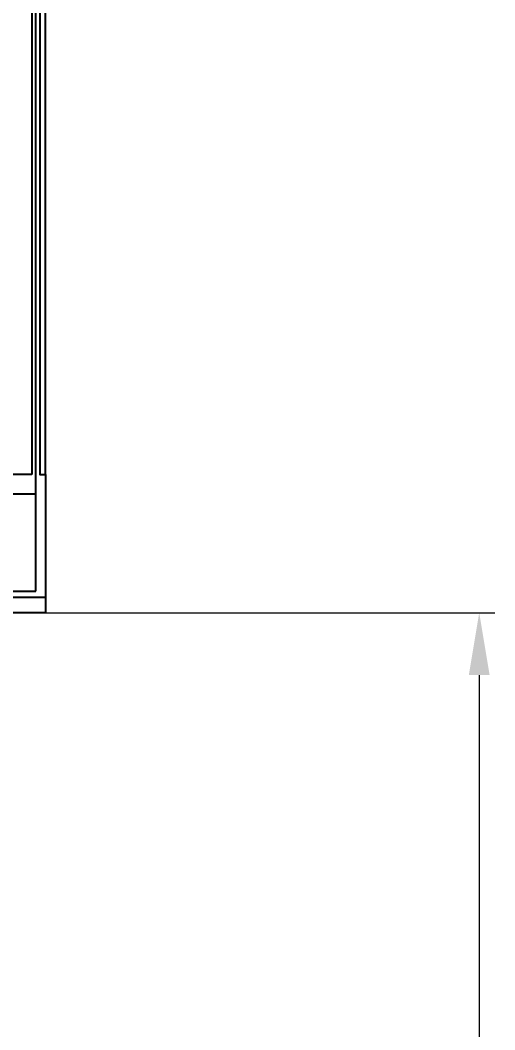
# Model space of a CAD drawing. Header units: millimetres. Extents: x -1946 to -1567, y 579 to 849.
# Drawn here: x -1820.27 to -1808.09, y 685.75 to 711.67 of the extents above; entities that cross this region are included whole.
import ezdxf

# ---------------------------------------------------------------- set-up
doc = ezdxf.new("R2010")
doc.units = ezdxf.units.MM
doc.header["$LTSCALE"] = 16.335
doc.header["$PDMODE"] = 3
doc.header["$PDSIZE"] = 0.3125
doc.layers.get('0').update_dxf_attribs({"linetype": 'CONTINUOUS'})
doc.layers.get('Defpoints').update_dxf_attribs({"linetype": 'CONTINUOUS'})
for name, color, linetype in [('CF_line.drawing', 3, 'CONTINUOUS'), ('COVER', 152, 'CONTINUOUS'), ('胶框', 7, 'CONTINUOUS'), ('铁框', 142, 'CONTINUOUS')]:
    doc.layers.add(name, color=color, linetype=linetype)
doc.styles.add('C-E02$0$RT', font='ROMANT.SHX')
doc.styles.add('宝明', font='simhei.ttf')
doc.dimstyles.new('STANDARD 03$0', dxfattribs={"dimscale": 0, "dimtxt": 1.5, "dimasz": 1.3, "dimexe": 0.8, "dimexo": 0.5, "dimgap": 0.5, "dimtad": 1, "dimzin": 0, "dimdsep": 46, "dimtxsty": 'C-E02$0$RT', "dimcen": 1, "dimclrd": 3, "dimclre": 3, "dimclrt": 3, "dimadec": 0, "dimazin": 0, "dimtfac": 1, "dimtmove": 0, "dimatfit": 3, "dimfxl": 1, "dimtolj": 1, "dimtzin": 0, "dimlwd": -1, "dimarcsym": 0})

# ---------------------------------------------------------------- blocks, each defined once
blk = doc.blocks.new('*D17')
at = {"layer": 'COVER', "color": 3, "linetype": 'Continuous', "lineweight": 9}
for p, q in [((-1843.848, 696.461), (-1808.087, 696.461)), ((-1808.487, 694.861), (-1808.487, 662.411)), ((-1837.581, 660.811), (-1808.087, 660.811))]:
    blk.add_line(p, q, dxfattribs=at)
at = {"layer": 'COVER', "color": 3, "linetype": 'Continuous'}
for points in [[(-1808.754, 694.861), (-1808.22, 694.861), (-1808.487, 696.461)], [(-1808.754, 662.411), (-1808.22, 662.411), (-1808.487, 660.811)]]:
    blk.add_solid(points, dxfattribs=at)
at = {"layer": 'Defpoints', "color": 0, "linetype": 'Continuous'}
for p in [(-1844.247, 696.461), (-1837.98, 660.811), (-1808.487, 660.811)]:
    blk.add_point(p, dxfattribs=at)
at = {"layer": 'COVER', "color": 3, "linetype": 'Continuous', "lineweight": 0, "insert": (-1809.937, 678.636), "char_height": 2, "attachment_point": 5, "rotation": 90, "style": '宝明'}
blk.add_mtext('\\A1;35.65%%P0.5', dxfattribs=at)

msp = doc.modelspace()

# ---------------------------------------------------------------- linework, layer by layer
at = {"color": 1}
for p, q in [((-1819.8634, 697.0105), (-1819.8634, 774.6225)), ((-1843.9974, 699.5105), (-1819.8634, 699.5105)), ((-1843.9974, 697.0105), (-1819.8634, 697.0105))]:
    msp.add_line(p, q, dxfattribs=at)
msp.add_lwpolyline([(-1819.9634, 700.0105), (-1843.8974, 700.0105), (-1843.8974, 774.5225), (-1819.9634, 774.5225)], close=True, dxfattribs=at)
at = {"layer": 'CF_line.drawing', "color": 5}
msp.add_line((-1819.8634, 699.5105), (-1819.8634, 774.6225), dxfattribs=at)
at = {"layer": '胶框'}
msp.add_line((-1822.4134, 696.8605), (-1819.6134, 696.8605), dxfattribs=at)
msp.add_lwpolyline([(-1819.6134, 700.0105), (-1819.6134, 696.4605), (-1844.2474, 696.4605), (-1844.2474, 700.0105)], dxfattribs=at)
at = {"layer": '铁框'}
msp.add_lwpolyline([(-1819.6134, 774.8725), (-1819.7634, 774.8725), (-1819.7634, 700.0105), (-1819.6134, 700.0105)], close=True, dxfattribs=at)

# ---------------------------------------------------------------- dimensions: what is measured, and where the dimension line sits
at = {"layer": 'COVER', "linetype": 'Continuous', "lineweight": 0}
dim = msp.add_linear_dim(base=(-1808.4869, 660.8105), p1=(-1844.2474, 696.4605), p2=(-1837.9804, 660.8105), angle=90, text='<>%%P0.5', dimstyle='STANDARD 03$0', override={"dimscale": 1, "dimtxt": 2, "dimasz": 1.6, "dimexe": 0.3998, "dimexo": 0.3998, "dimgap": 0.3998, "dimtxsty": '宝明', "dimcen": 2, "dimfxl": 0.8, "dimlwd": 9, "dimlwe": 9}, dxfattribs=at)
dim.commit()
dim.dimension.update_dxf_attribs({"geometry": '*D17', "text_midpoint": (-1808.4869, 678.6355), "dimtype": 160})

doc.saveas('drawing.dxf')
